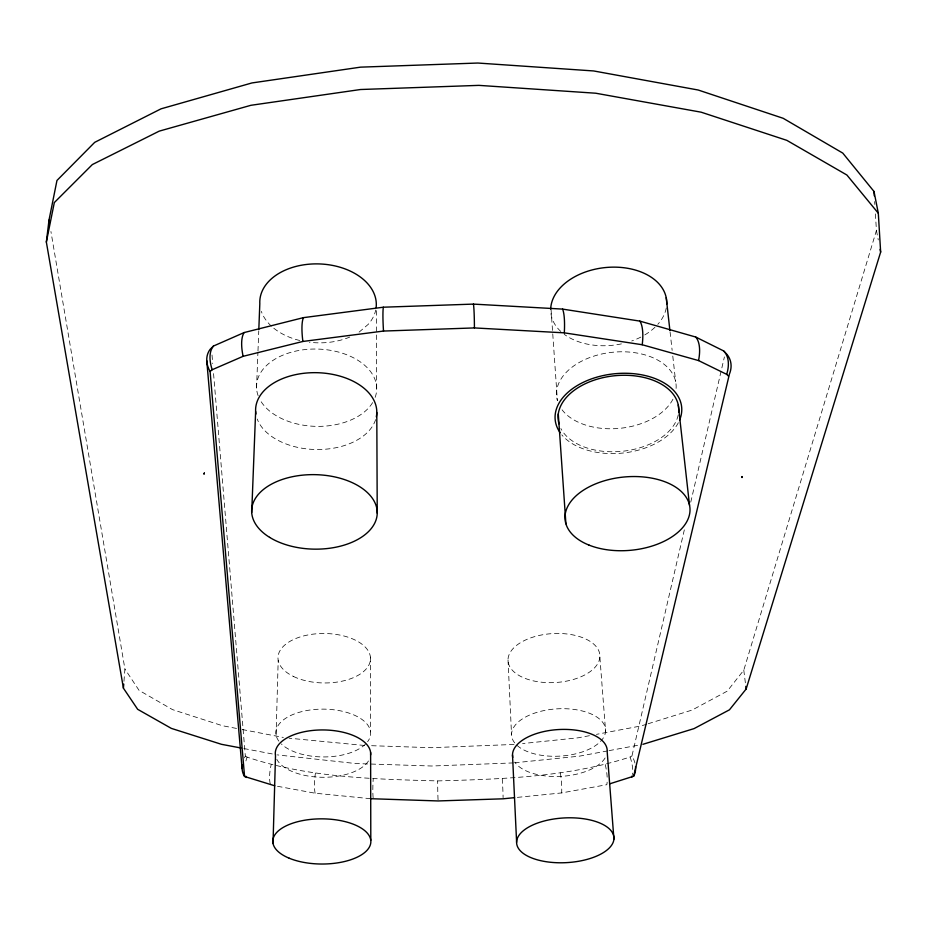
<?xml version="1.0" encoding="UTF-8"?>
<svg xmlns="http://www.w3.org/2000/svg" width="927" height="927" viewBox="0 0 927 927"><rect width="100%" height="100%" fill="white"/><g stroke="black" fill="none" stroke-linecap="round" stroke-linejoin="round"><path stroke-width="0.7" stroke-dasharray="4.63 3.48" d="M276.084 735.065L278.193 660.221M256.536 388.123L257.926 352.341M257.984 350.916L258.76 330.869M123.951 681.333L124.913 669.027L50.927 231.507M634.937 763.048A23.523 17.995 43.4 0 0 632.909 757.741L631.936 756.015L684.543 528.969M690.754 502.179L724.404 356.918M648.124 723.755L692.098 710.07L727.243 691.136L743.79 670.175L876.432 230.464L875.355 213.14M244.404 757.846L245.331 756.108L213.326 370.8M359.097 332.144L368.286 324.299A58.285 39.455 2 0 0 375.725 310.035M245.331 756.108L247.092 757.116C308.239 777.695 373.766 779.132 437.671 780.916C502.191 779.12 568.17 777.174 630.059 757.023L631.936 756.015M646.745 724.184L641.252 725.899L596.432 734.358M589.421 735.69L578.216 737.799L522.573 743.558M607.66 750.893L579.468 756.154L514.891 762.759M609.062 750.627L640.07 744.856M517.382 797.371L561.623 792.933L606.814 784.706A24.577 7.092 76.1 0 0 607.139 782.168M514.01 744.451L431.356 747.695L370.128 745.656M513.454 762.909L431.739 766.015L355.852 763.558L277.347 754.891M364.438 745.47L289.062 738.193M277.521 786.293L315.122 793.211L370.441 798.692M243.824 748.541L275.945 754.636M236.524 728.437L222.318 725.69L172.515 709.618L139.05 690.348L124.913 669.027M242.202 729.526L283.384 737.463M876.432 230.464L878.275 239.919M743.79 670.175L745.47 683.639M670.07 331.901L672.145 350.394M672.782 356.084L675.656 381.692M212.016 354.995L212.723 363.616M599.862 656.976A45.991 24.496 -3.4 0 1 529.584 679.897A45.991 24.496 -3.4 0 1 532.434 637.301A45.991 24.496 -3.4 0 1 599.862 656.976L605.609 731.38A47.115 23.685 -3.3 0 1 533.523 753.628A47.115 23.685 -3.3 0 1 536.629 712.457A47.115 23.685 -3.3 0 1 605.609 731.38M551.067 309.606L557.394 400.626A60.035 38.204 -5.9 0 1 613.894 352.133A60.035 38.204 -5.9 0 1 675.887 390.29M874.636 201.576L874.821 204.473M508.031 660.047L511.53 734.497M376.339 310.626L376.686 389.155M370.429 657.139L370.58 731.924M278.842 741.136A47.393 23.905 0.4 0 1 323.361 709.132A47.393 23.905 0.4 0 1 367.613 741.693M365.644 743.952A47.393 23.905 0.4 0 1 323.79 756.942A47.393 23.905 0.4 0 1 281.368 743.987M368.448 760.997A47.706 23.673 0.4 0 1 321.657 777.266A47.706 23.673 0.4 0 1 276.802 759.306M605.111 757.95A47.416 23.442 -3.3 0 1 560.151 776.409A47.416 23.442 -3.3 0 1 514.786 762.098M678.228 414.937A60.545 37.961 -5.8 0 1 623.604 451.136A60.545 37.961 -5.8 0 1 560.87 428.529M672.956 399.178A60.035 38.204 -5.9 0 1 619.526 428.355A60.035 38.204 -5.9 0 1 562.063 409.804M372.631 402.596A60.104 38.656 1.6 0 1 315.412 426.339A60.104 38.656 1.6 0 1 259.745 399.305M258.123 395.667A60.104 38.656 1.6 0 1 316.814 349.05A60.104 38.656 1.6 0 1 374.971 397.868M375.609 419.618A60.614 38.401 1.5 0 1 317.254 449.525A60.614 38.401 1.5 0 1 257.231 419.039M560.383 772.875A24.484 3.685 81.7 0 1 561.623 792.933M605.273 764.59A24.577 7.092 76.1 0 1 607.185 777.568M502.237 778.784A24.415 1.124 86.1 0 1 503.094 797.637M630.07 757.023A24.589 11.761 67.5 0 1 632.701 769.862M632.62 773.083A24.589 11.761 67.5 0 1 632.434 774.566M245.933 760.94A24.82 13.534 -66.2 0 1 247.092 757.116M270.232 783.802A24.774 9.073 -75.6 0 1 271.159 764.729M315.122 793.211A24.623 5.724 -81.5 0 1 315.423 773.037M373.141 797.799A24.484 3.187 -86 0 1 373.222 778.877M438.065 799.781A24.415 1.031 90 0 1 437.671 780.916M349.78 337.057A58.285 39.455 2 0 1 309.351 342.237M299.757 340.499A58.285 39.455 2 0 1 272.422 327.069M271.391 326.142A58.285 39.455 2 0 1 261.333 311.379M666.27 307.984A58.227 39.015 -6.3 0 1 657.799 324.346M654.96 327.289A58.227 39.015 -6.3 0 1 644.485 335.099M640.87 337.08A58.227 39.015 -6.3 0 1 631.716 340.985M621.426 343.871A58.227 39.015 -6.3 0 1 564.219 334.299M560.835 331.495A58.227 39.015 -6.3 0 1 550.684 310.603M678.344 422.735A63.557 39.861 -5.8 0 1 622.677 453.06A63.557 39.861 -5.8 0 1 561.797 434.844M293.477 676.467A46.257 24.728 0.6 0 0 369.549 663.558A46.257 24.728 0.6 0 0 309.722 634.636A46.257 24.728 0.6 0 0 293.477 676.467"/><path stroke-width="1.39" d="M273.025 843.489L275.504 755.644A47.706 23.673 0.4 0 1 321.854 729.943A47.706 23.673 0.4 0 1 370.638 754.96M251.715 512.48L255.632 411.553M258.818 329.444L259.815 303.674A58.285 39.455 2 0 1 319.259 263.928A58.285 39.455 2 0 1 376.142 307.474M241.032 748.008L221.472 744.311L171.344 728.39L137.659 709.306L123.418 688.17L123.743 684.068M123.418 688.17L46.35 242.063L49.004 220.105L56.964 180.464L94.705 142.341L161.043 108.83L251.947 82.943L360.568 67.15L477.857 63.036L593.662 70.95L698.182 90.012L783.153 118.285L842.77 153.094L874.01 191.472L878.309 213.233L880.65 252.074L746.131 689.039L729.445 709.827L694.056 728.61L642.886 744.323M46.35 242.063L54.322 202.573L92.341 164.566L159.224 131.136L250.927 105.296L360.533 89.513L478.888 85.365L595.737 93.221L701.16 112.19L786.826 140.348L846.896 175.018L878.309 213.233M609.584 783.871L633.662 776.212L729.433 374.021A31.205 23.569 -19.2 0 0 726.838 354.241L723.605 350.904L695.679 337.022L639.815 321.101L562.573 309.097L473.454 304.102L383.338 307.208L303.43 317.648L244.16 332.55L213.5 346.026L210.116 349.352A31.53 22.932 26.7 0 0 208.981 369.34L210.093 371.484L244.554 776.49L274.74 785.783M633.662 776.212L634.358 774.775A23.523 17.995 43.4 0 0 635.551 766.594M210.093 371.484L212.202 369.722L243.117 356.316L302.886 341.46L383.5 331.055L474.415 327.926L564.311 332.851L642.226 344.751L698.541 360.568L726.675 374.346L728.46 376.13M514.52 797.66L503.106 798.807L438.135 800.951L370.441 798.692M244.554 776.49L243.755 775.042A23.743 18.957 -38.7 0 1 242.214 765.007M880.117 249.375L880.65 252.074M49.004 220.105L49.479 222.955M745.795 686.339L746.131 689.039M666.235 297.752L669.908 330.475M678.274 404.972L689.526 505.273M206.767 360.73L242.086 768.541M613.929 839.12A48.737 22.375 -3.1 0 0 542.724 821.403A48.737 22.375 -3.1 0 0 539.224 860.326A48.737 22.375 -3.1 0 0 613.929 839.12L607.185 751.832A47.416 23.442 -3.3 0 0 558.321 729.561A47.416 23.442 -3.3 0 0 512.758 757.405M558.286 413.975L565.91 523.801M874.01 191.472L874.277 195.806M512.504 754.972L516.617 842.33M376.791 412.515L377.231 513.187M370.615 752.492L370.8 840.268M558.993 423.836A60.545 37.961 -5.8 0 1 614.902 375.725A60.545 37.961 -5.8 0 1 678.657 412.086M255.91 414.056A60.614 38.401 1.5 0 1 316.837 372.689A60.614 38.401 1.5 0 1 376.327 416.791M632.144 775.934A24.589 11.761 67.5 0 1 631.774 777.208M723.605 350.904A32.468 20.174 -54.9 0 1 726.687 374.346M695.679 337.022A32.781 15.736 -68.8 0 1 698.541 360.568M639.815 321.09A33.117 11.205 -77.5 0 1 642.226 344.751M562.573 309.085A33.395 6.605 -83.9 0 1 564.311 332.851M473.454 304.102A33.534 1.924 -89.4 0 1 474.415 327.926M383.5 331.055A33.523 2.862 85.2 0 1 383.338 307.208M302.886 341.46A33.36 7.74 79.1 0 1 303.43 317.637M243.117 356.316A33.094 12.758 71.1 0 1 244.16 332.55M212.19 369.722A32.793 17.937 58.6 0 1 213.5 346.026M246.327 777.498A24.82 13.534 -66.2 0 1 245.817 776.212M550.684 309.317A58.227 39.015 -6.3 0 1 610.117 267.219A58.227 39.015 -6.3 0 1 666.722 304.137M560.175 432.747A63.557 39.861 -5.8 0 1 614.022 373.813A63.557 39.861 -5.8 0 1 679.561 420.163M741.924 476.571L742.075 477.486L741.924 476.571M204.322 473.06L204.021 473.987L204.322 473.06M289.212 858.217A49.038 22.596 0.2 0 0 369.85 846.131A49.038 22.596 0.2 0 0 306.443 819.943A49.038 22.596 0.2 0 0 289.212 858.217M269.583 537.347A62.793 37.242 1.2 0 0 374.925 522.735A62.793 37.242 1.2 0 0 298.853 475.597A62.793 37.242 1.2 0 0 269.583 537.347M589.051 545.111A62.7 36.79 -5.4 0 0 689.41 514.925A62.7 36.79 -5.4 0 0 603.998 480.893A62.7 36.79 -5.4 0 0 589.051 545.111"/></g></svg>
